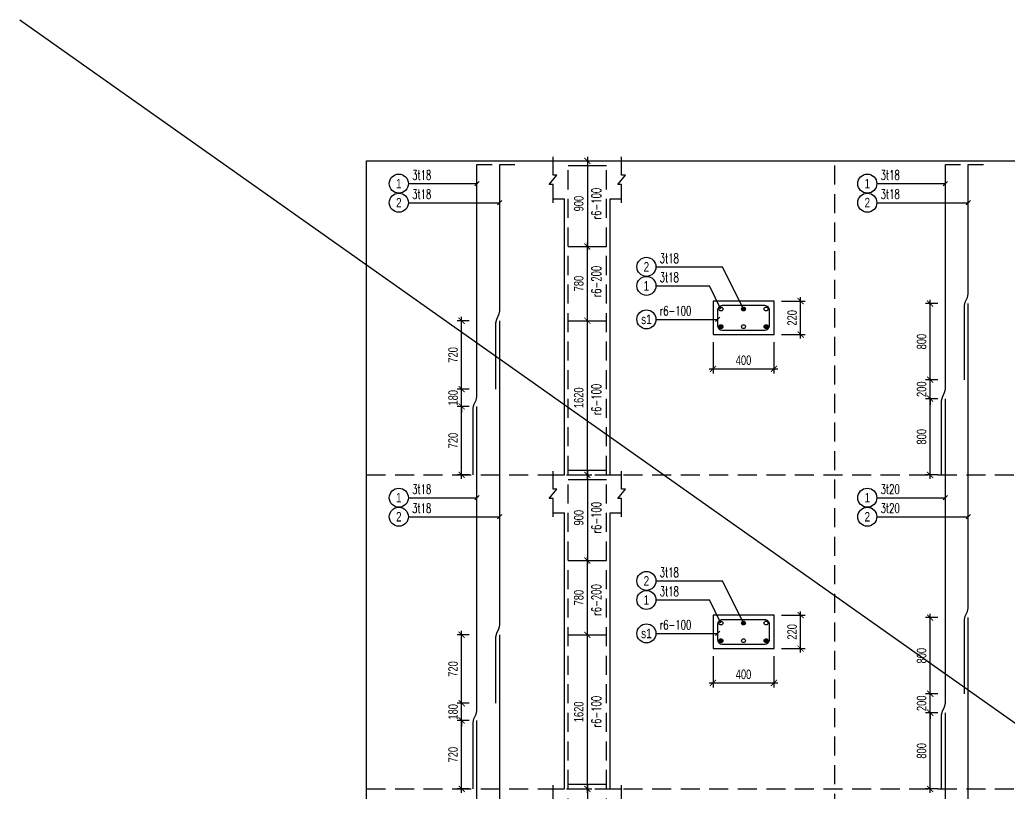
# Model space of a CAD drawing. Header units: millimetres. Extents: x -529861 to -223882, y -171969 to 61504.
# Drawn here: x -472310 to -465816, y -77210 to -72131 of the extents above; entities that cross this region are included whole.
import ezdxf
from ezdxf.enums import TextEntityAlignment as Align

# ---------------------------------------------------------------- set-up
doc = ezdxf.new("R2010")
doc.units = ezdxf.units.MM
doc.header["$LTSCALE"] = 5000
doc.linetypes.add('HIDDEN', pattern=[0.375, 0.25, -0.125])
doc.layers.get('Defpoints').update_dxf_attribs({"color": 143})
for name, color, linetype in [('KCS_BORDER', 3, 'Continuous'), ('KCS_CHI', 1, 'Continuous'), ('KCS_DIM', 1, 'Continuous'), ('KCS_HIDDEN', 8, 'HIDDEN'), ('KCS_SOTHEP_CIRCLE', 1, 'Continuous'), ('KCS_SOTHEP_TEXT', 2, 'Continuous'), ('KCS_STEEL', 4, 'Continuous'), ('KCS_STEEL_HIDDEN', 4, 'HIDDEN'), ('KCS_STEEL_SNODE', 6, 'Continuous'), ('KCS_TEXT', 2, 'Continuous')]:
    doc.layers.add(name, color=color, linetype=linetype)
doc.layers.add('KCS_Plotter', color=11, linetype='Continuous', plot=False)
doc.styles.add('KCS_SMTEXT', font='arial.ttf', dxfattribs={"width": 0.7})
doc.styles.add('vnsimpli', font='vnsimli.shx', dxfattribs={"width": 0.65})
doc.dimstyles.new('KCS_DIM25', dxfattribs={"dimscale": 25, "dimtxt": 2.5, "dimasz": 1.6, "dimexe": 1.2, "dimexo": 0, "dimgap": 1, "dimtad": 1, "dimdec": 0, "dimzin": 0, "dimdsep": 46, "dimtxsty": 'KCS_SMTEXT', "dimblk": 'ARCHTICK', "dimcen": 0, "dimdle": 1, "dimclrd": 256, "dimclre": 256, "dimclrt": 2, "dimadec": 0, "dimazin": 0, "dimtfac": 1, "dimtdec": 0, "dimtix": 1, "dimtmove": 2, "dimatfit": 3, "dimfxl": 1, "dimtolj": 1, "dimtzin": 0, "dimarcsym": 0})
doc.dimstyles.new('KCS_DIM25_40', dxfattribs={"dimtxt": 62.5, "dimasz": 40, "dimexe": 30, "dimexo": 0, "dimgap": 25, "dimtad": 1, "dimdec": 0, "dimlfac": 1.6, "dimzin": 13, "dimdsep": 46, "dimtxsty": 'KCS_SMTEXT', "dimblk": 'ARCHTICK', "dimblk1": 'ARCHTICK', "dimcen": 0, "dimdle": 25, "dimclrt": 2, "dimadec": 0, "dimazin": 0, "dimtfac": 1, "dimtdec": 0, "dimtix": 1, "dimtmove": 2, "dimatfit": 3, "dimfxl": 1, "dimtolj": 1, "dimtzin": 13, "dimarcsym": 0})

# ---------------------------------------------------------------- blocks, each defined once
blk = doc.blocks.new('_ArchTick')
at = {"color": 0, "linetype": 'ByBlock', "const_width": 0.15}
blk.add_lwpolyline([(-0.5, -0.5), (0.5, 0.5)], dxfattribs=at)
blk = doc.blocks.new('*D1076')
at = {"layer": 'Defpoints', "color": 0, "linetype": 'ByBlock', "ltscale": 1500, "transparency": 16777216}
for p in [(-468634.7, -77182.1), (-468634.7, -77775.9), (-468584.7, -77775.9)]:
    blk.add_point(p, dxfattribs=at)
at = {"layer": 'KCS_DIM', "color": 0, "linetype": 'ByBlock', "lineweight": -2, "ltscale": 1500, "transparency": 16777216}
for p, q in [((-468634.7, -77182.1), (-468554.7, -77182.1)), ((-468584.7, -77157.1), (-468584.7, -77800.9)), ((-468634.7, -77775.9), (-468554.7, -77775.9))]:
    blk.add_line(p, q, dxfattribs=at)
at = {"layer": 'KCS_DIM', "color": 0, "linetype": 'ByBlock', "lineweight": -2, "ltscale": 1500, "transparency": 16777216, "xscale": 40, "yscale": 40, "zscale": 40}
for p, rotation in [((-468584.7, -77182.1), 90), ((-468584.7, -77775.9), 270)]:
    blk.add_blockref('_ArchTick', p, dxfattribs=dict(at, rotation=rotation))
at = {"layer": 'KCS_DIM', "color": 2, "linetype": 'ByBlock', "ltscale": 1500, "transparency": 16777216, "insert": (-468640.9, -77479), "char_height": 62.5, "attachment_point": 5, "rotation": 90, "style": 'KCS_SMTEXT'}
blk.add_mtext('\\A1;950', dxfattribs=at)
blk = doc.blocks.new('*D1080')
at = {"layer": 'Defpoints', "color": 0, "linetype": 'ByBlock', "ltscale": 1500, "transparency": 16777216}
for p in [(-469409.7, -76732.1), (-469359.7, -76732.1), (-469359.7, -77182.1)]:
    blk.add_point(p, dxfattribs=at)
at = {"layer": 'KCS_DIM', "color": 0, "linetype": 'ByBlock', "lineweight": -2, "ltscale": 1500, "transparency": 16777216}
for p, q in [((-469359.7, -76732.1), (-469439.7, -76732.1)), ((-469409.7, -77207.1), (-469409.7, -76707.1)), ((-469359.7, -77182.1), (-469439.7, -77182.1))]:
    blk.add_line(p, q, dxfattribs=at)
at = {"layer": 'KCS_DIM', "color": 0, "linetype": 'ByBlock', "lineweight": -2, "ltscale": 1500, "transparency": 16777216, "xscale": 40, "yscale": 40, "zscale": 40}
for p, rotation in [((-469409.7, -76732.1), 90), ((-469409.7, -77182.1), 270)]:
    blk.add_blockref('_ArchTick', p, dxfattribs=dict(at, rotation=rotation))
at = {"layer": 'KCS_DIM', "color": 2, "linetype": 'ByBlock', "ltscale": 1500, "transparency": 16777216, "insert": (-469465.9, -76957.1), "char_height": 62.5, "attachment_point": 5, "rotation": 90, "style": 'KCS_SMTEXT'}
blk.add_mtext('\\A1;720', dxfattribs=at)
blk = doc.blocks.new('*D1081')
at = {"layer": 'Defpoints', "color": 0, "linetype": 'ByBlock', "ltscale": 1500, "transparency": 16777216}
for p in [(-469409.7, -76619.6), (-469359.7, -76619.6), (-469359.7, -76732.1)]:
    blk.add_point(p, dxfattribs=at)
at = {"layer": 'KCS_DIM', "color": 0, "linetype": 'ByBlock', "lineweight": -2, "ltscale": 1500, "transparency": 16777216}
for p, q in [((-469359.7, -76619.6), (-469439.7, -76619.6)), ((-469409.7, -76619.6), (-469409.7, -76579.6)), ((-469409.7, -76732.1), (-469409.7, -76619.6)), ((-469359.7, -76732.1), (-469439.7, -76732.1)), ((-469409.7, -76732.1), (-469409.7, -76772.1))]:
    blk.add_line(p, q, dxfattribs=at)
at = {"layer": 'KCS_DIM', "color": 0, "linetype": 'ByBlock', "lineweight": -2, "ltscale": 1500, "transparency": 16777216, "xscale": 40, "yscale": 40, "zscale": 40}
for p, rotation in [((-469409.7, -76619.6), 270), ((-469409.7, -76732.1), 90)]:
    blk.add_blockref('_ArchTick', p, dxfattribs=dict(at, rotation=rotation))
at = {"layer": 'KCS_DIM', "color": 2, "linetype": 'ByBlock', "ltscale": 1500, "transparency": 16777216, "insert": (-469465.9, -76675.9), "char_height": 62.5, "attachment_point": 5, "rotation": 90, "style": 'KCS_SMTEXT'}
blk.add_mtext('\\A1;180', dxfattribs=at)
blk = doc.blocks.new('*D1082')
at = {"layer": 'Defpoints', "color": 0, "linetype": 'ByBlock', "ltscale": 1500, "transparency": 16777216}
for p in [(-469409.7, -76169.6), (-469359.7, -76169.6), (-469359.7, -76619.6)]:
    blk.add_point(p, dxfattribs=at)
at = {"layer": 'KCS_DIM', "color": 0, "linetype": 'ByBlock', "lineweight": -2, "ltscale": 1500, "transparency": 16777216}
for p, q in [((-469359.7, -76169.6), (-469439.7, -76169.6)), ((-469409.7, -76644.6), (-469409.7, -76144.6)), ((-469359.7, -76619.6), (-469439.7, -76619.6))]:
    blk.add_line(p, q, dxfattribs=at)
at = {"layer": 'KCS_DIM', "color": 0, "linetype": 'ByBlock', "lineweight": -2, "ltscale": 1500, "transparency": 16777216, "xscale": 40, "yscale": 40, "zscale": 40}
for p, rotation in [((-469409.7, -76169.6), 90), ((-469409.7, -76619.6), 270)]:
    blk.add_blockref('_ArchTick', p, dxfattribs=dict(at, rotation=rotation))
at = {"layer": 'KCS_DIM', "color": 2, "linetype": 'ByBlock', "ltscale": 1500, "transparency": 16777216, "insert": (-469465.9, -76394.6), "char_height": 62.5, "attachment_point": 5, "rotation": 90, "style": 'KCS_SMTEXT'}
blk.add_mtext('\\A1;720', dxfattribs=at)
blk = doc.blocks.new('*D1083')
at = {"layer": 'Defpoints', "color": 0, "linetype": 'ByBlock', "ltscale": 1500, "transparency": 16777216}
for p in [(-468634.7, -76169.6), (-468584.7, -76169.6), (-468634.7, -77182.1)]:
    blk.add_point(p, dxfattribs=at)
at = {"layer": 'KCS_DIM', "color": 0, "linetype": 'ByBlock', "lineweight": -2, "ltscale": 1500, "transparency": 16777216}
for p, q in [((-468634.7, -76169.6), (-468554.7, -76169.6)), ((-468584.7, -77207.1), (-468584.7, -76144.6)), ((-468634.7, -77182.1), (-468554.7, -77182.1))]:
    blk.add_line(p, q, dxfattribs=at)
at = {"layer": 'KCS_DIM', "color": 0, "linetype": 'ByBlock', "lineweight": -2, "ltscale": 1500, "transparency": 16777216, "xscale": 40, "yscale": 40, "zscale": 40}
for p, rotation in [((-468584.7, -76169.6), 90), ((-468584.7, -77182.1), 270)]:
    blk.add_blockref('_ArchTick', p, dxfattribs=dict(at, rotation=rotation))
at = {"layer": 'KCS_DIM', "color": 2, "linetype": 'ByBlock', "ltscale": 1500, "transparency": 16777216, "insert": (-468640.9, -76675.9), "char_height": 62.5, "attachment_point": 5, "rotation": 90, "style": 'KCS_SMTEXT'}
blk.add_mtext('\\A1;1620', dxfattribs=at)
blk = doc.blocks.new('*D1084')
at = {"layer": 'Defpoints', "color": 0, "linetype": 'ByBlock', "ltscale": 1500, "transparency": 16777216}
for p in [(-468634.7, -75119.6), (-468634.7, -75682.1), (-468584.7, -75682.1)]:
    blk.add_point(p, dxfattribs=at)
at = {"layer": 'KCS_DIM', "color": 0, "linetype": 'ByBlock', "lineweight": -2, "ltscale": 1500, "transparency": 16777216}
for p, q in [((-468634.7, -75119.6), (-468554.7, -75119.6)), ((-468584.7, -75094.6), (-468584.7, -75707.1)), ((-468634.7, -75682.1), (-468554.7, -75682.1))]:
    blk.add_line(p, q, dxfattribs=at)
at = {"layer": 'KCS_DIM', "color": 0, "linetype": 'ByBlock', "lineweight": -2, "ltscale": 1500, "transparency": 16777216, "xscale": 40, "yscale": 40, "zscale": 40}
for p, rotation in [((-468584.7, -75119.6), 90), ((-468584.7, -75682.1), 270)]:
    blk.add_blockref('_ArchTick', p, dxfattribs=dict(at, rotation=rotation))
at = {"layer": 'KCS_DIM', "color": 2, "linetype": 'ByBlock', "ltscale": 1500, "transparency": 16777216, "insert": (-468640.9, -75400.9), "char_height": 62.5, "attachment_point": 5, "rotation": 90, "style": 'KCS_SMTEXT'}
blk.add_mtext('\\A1;900', dxfattribs=at)
blk = doc.blocks.new('*D1085')
at = {"layer": 'Defpoints', "color": 0, "linetype": 'ByBlock', "ltscale": 1500, "transparency": 16777216}
for p in [(-468634.7, -75682.1), (-468584.7, -75682.1), (-468634.7, -76169.6)]:
    blk.add_point(p, dxfattribs=at)
at = {"layer": 'KCS_DIM', "color": 0, "linetype": 'ByBlock', "lineweight": -2, "ltscale": 1500, "transparency": 16777216}
for p, q in [((-468634.7, -75682.1), (-468554.7, -75682.1)), ((-468584.7, -76194.6), (-468584.7, -75657.1)), ((-468634.7, -76169.6), (-468554.7, -76169.6))]:
    blk.add_line(p, q, dxfattribs=at)
at = {"layer": 'KCS_DIM', "color": 0, "linetype": 'ByBlock', "lineweight": -2, "ltscale": 1500, "transparency": 16777216, "xscale": 40, "yscale": 40, "zscale": 40}
for p, rotation in [((-468584.7, -75682.1), 90), ((-468584.7, -76169.6), 270)]:
    blk.add_blockref('_ArchTick', p, dxfattribs=dict(at, rotation=rotation))
at = {"layer": 'KCS_DIM', "color": 2, "linetype": 'ByBlock', "ltscale": 1500, "transparency": 16777216, "insert": (-468640.9, -75925.9), "char_height": 62.5, "attachment_point": 5, "rotation": 90, "style": 'KCS_SMTEXT'}
blk.add_mtext('\\A1;780', dxfattribs=at)
blk = doc.blocks.new('*D1086')
at = {"layer": 'Defpoints', "color": 0, "linetype": 'ByBlock', "ltscale": 1500, "transparency": 16777216}
for p in [(-467759.7, -76310.9), (-467359.7, -76310.9), (-467359.7, -76485.9)]:
    blk.add_point(p, dxfattribs=at)
at = {"layer": 'KCS_DIM', "linetype": 'ByBlock', "lineweight": -2, "ltscale": 1500, "transparency": 16777216}
for p, q in [((-467759.7, -76310.9), (-467759.7, -76515.9)), ((-467359.7, -76310.9), (-467359.7, -76515.9)), ((-467784.7, -76485.9), (-467334.7, -76485.9))]:
    blk.add_line(p, q, dxfattribs=at)
at = {"layer": 'KCS_DIM', "linetype": 'ByBlock', "lineweight": -2, "ltscale": 1500, "transparency": 16777216, "xscale": 40, "yscale": 40, "zscale": 40, "rotation": 180}
blk.add_blockref('_ArchTick', (-467759.7, -76485.9), dxfattribs=at)
at = {"layer": 'KCS_DIM', "linetype": 'ByBlock', "lineweight": -2, "ltscale": 1500, "transparency": 16777216, "xscale": 40, "yscale": 40, "zscale": 40}
blk.add_blockref('_ArchTick', (-467359.7, -76485.9), dxfattribs=at)
at = {"layer": 'KCS_DIM', "color": 2, "linetype": 'ByBlock', "ltscale": 1500, "transparency": 16777216, "insert": (-467559.7, -76429.6), "char_height": 62.5, "attachment_point": 5, "style": 'KCS_SMTEXT'}
blk.add_mtext('\\A1;400', dxfattribs=at)
blk = doc.blocks.new('*D1087')
at = {"layer": 'Defpoints', "color": 0, "linetype": 'ByBlock', "ltscale": 1500, "transparency": 16777216}
for p in [(-467309.7, -76040.9), (-467184.7, -76040.9), (-467309.7, -76260.9)]:
    blk.add_point(p, dxfattribs=at)
at = {"layer": 'KCS_DIM', "linetype": 'ByBlock', "lineweight": -2, "ltscale": 1500, "transparency": 16777216}
for p, q in [((-467309.7, -76040.9), (-467154.7, -76040.9)), ((-467184.7, -76285.9), (-467184.7, -76015.9)), ((-467309.7, -76260.9), (-467154.7, -76260.9))]:
    blk.add_line(p, q, dxfattribs=at)
at = {"layer": 'KCS_DIM', "linetype": 'ByBlock', "lineweight": -2, "ltscale": 1500, "transparency": 16777216, "xscale": 40, "yscale": 40, "zscale": 40}
for p, rotation in [((-467184.7, -76040.9), 90), ((-467184.7, -76260.9), 270)]:
    blk.add_blockref('_ArchTick', p, dxfattribs=dict(at, rotation=rotation))
at = {"layer": 'KCS_DIM', "color": 2, "linetype": 'ByBlock', "ltscale": 1500, "transparency": 16777216, "insert": (-467240.9, -76150.9), "char_height": 62.5, "attachment_point": 5, "rotation": 90, "style": 'KCS_SMTEXT'}
blk.add_mtext('\\A1;220', dxfattribs=at)
blk = doc.blocks.new('KC_SNODE')
at = {"layer": 'KCS_STEEL_SNODE'}
blk.add_hatch(color=256, dxfattribs=at).paths.add_polyline_path([(12.5, 0, 1), (-12.5, 0, 1)])
blk.add_circle((0, 0), 12.5, dxfattribs=at)
blk = doc.blocks.new('KC_SNODE_2')
at = {"layer": 'KCS_STEEL_SNODE', "color": 3}
blk.add_circle((0, 0), 12.5, dxfattribs=at)
blk = doc.blocks.new('*D1088')
at = {"layer": 'Defpoints', "color": 0, "linetype": 'ByBlock', "ltscale": 1500, "transparency": 16777216}
for p in [(-469409.7, -74669.6), (-469359.7, -74669.6), (-469359.7, -75119.6)]:
    blk.add_point(p, dxfattribs=at)
at = {"layer": 'KCS_DIM', "color": 0, "linetype": 'ByBlock', "lineweight": -2, "ltscale": 1500, "transparency": 16777216}
for p, q in [((-469359.7, -74669.6), (-469439.7, -74669.6)), ((-469409.7, -75144.6), (-469409.7, -74644.6)), ((-469359.7, -75119.6), (-469439.7, -75119.6))]:
    blk.add_line(p, q, dxfattribs=at)
at = {"layer": 'KCS_DIM', "color": 0, "linetype": 'ByBlock', "lineweight": -2, "ltscale": 1500, "transparency": 16777216, "xscale": 40, "yscale": 40, "zscale": 40}
for p, rotation in [((-469409.7, -74669.6), 90), ((-469409.7, -75119.6), 270)]:
    blk.add_blockref('_ArchTick', p, dxfattribs=dict(at, rotation=rotation))
at = {"layer": 'KCS_DIM', "color": 2, "linetype": 'ByBlock', "ltscale": 1500, "transparency": 16777216, "insert": (-469465.9, -74894.6), "char_height": 62.5, "attachment_point": 5, "rotation": 90, "style": 'KCS_SMTEXT'}
blk.add_mtext('\\A1;720', dxfattribs=at)
blk = doc.blocks.new('*D1089')
at = {"layer": 'Defpoints', "color": 0, "linetype": 'ByBlock', "ltscale": 1500, "transparency": 16777216}
for p in [(-469409.7, -74557.1), (-469359.7, -74557.1), (-469359.7, -74669.6)]:
    blk.add_point(p, dxfattribs=at)
at = {"layer": 'KCS_DIM', "color": 0, "linetype": 'ByBlock', "lineweight": -2, "ltscale": 1500, "transparency": 16777216}
for p, q in [((-469409.7, -74557.1), (-469409.7, -74517.1)), ((-469359.7, -74557.1), (-469439.7, -74557.1)), ((-469409.7, -74669.6), (-469409.7, -74557.1)), ((-469359.7, -74669.6), (-469439.7, -74669.6)), ((-469409.7, -74669.6), (-469409.7, -74709.6))]:
    blk.add_line(p, q, dxfattribs=at)
at = {"layer": 'KCS_DIM', "color": 0, "linetype": 'ByBlock', "lineweight": -2, "ltscale": 1500, "transparency": 16777216, "xscale": 40, "yscale": 40, "zscale": 40}
for p, rotation in [((-469409.7, -74557.1), 270), ((-469409.7, -74669.6), 90)]:
    blk.add_blockref('_ArchTick', p, dxfattribs=dict(at, rotation=rotation))
at = {"layer": 'KCS_DIM', "color": 2, "linetype": 'ByBlock', "ltscale": 1500, "transparency": 16777216, "insert": (-469465.9, -74613.4), "char_height": 62.5, "attachment_point": 5, "rotation": 90, "style": 'KCS_SMTEXT'}
blk.add_mtext('\\A1;180', dxfattribs=at)
blk = doc.blocks.new('*D1090')
at = {"layer": 'Defpoints', "color": 0, "linetype": 'ByBlock', "ltscale": 1500, "transparency": 16777216}
for p in [(-469409.7, -74107.1), (-469359.7, -74107.1), (-469359.7, -74557.1)]:
    blk.add_point(p, dxfattribs=at)
at = {"layer": 'KCS_DIM', "color": 0, "linetype": 'ByBlock', "lineweight": -2, "ltscale": 1500, "transparency": 16777216}
for p, q in [((-469409.7, -74582.1), (-469409.7, -74082.1)), ((-469359.7, -74107.1), (-469439.7, -74107.1)), ((-469359.7, -74557.1), (-469439.7, -74557.1))]:
    blk.add_line(p, q, dxfattribs=at)
at = {"layer": 'KCS_DIM', "color": 0, "linetype": 'ByBlock', "lineweight": -2, "ltscale": 1500, "transparency": 16777216, "xscale": 40, "yscale": 40, "zscale": 40}
for p, rotation in [((-469409.7, -74107.1), 90), ((-469409.7, -74557.1), 270)]:
    blk.add_blockref('_ArchTick', p, dxfattribs=dict(at, rotation=rotation))
at = {"layer": 'KCS_DIM', "color": 2, "linetype": 'ByBlock', "ltscale": 1500, "transparency": 16777216, "insert": (-469465.9, -74332.1), "char_height": 62.5, "attachment_point": 5, "rotation": 90, "style": 'KCS_SMTEXT'}
blk.add_mtext('\\A1;720', dxfattribs=at)
blk = doc.blocks.new('*D1091')
at = {"layer": 'Defpoints', "color": 0, "linetype": 'ByBlock', "ltscale": 1500, "transparency": 16777216}
for p in [(-468634.7, -74107.1), (-468584.7, -74107.1), (-468634.7, -75119.6)]:
    blk.add_point(p, dxfattribs=at)
at = {"layer": 'KCS_DIM', "color": 0, "linetype": 'ByBlock', "lineweight": -2, "ltscale": 1500, "transparency": 16777216}
for p, q in [((-468584.7, -75144.6), (-468584.7, -74082.1)), ((-468634.7, -74107.1), (-468554.7, -74107.1)), ((-468634.7, -75119.6), (-468554.7, -75119.6))]:
    blk.add_line(p, q, dxfattribs=at)
at = {"layer": 'KCS_DIM', "color": 0, "linetype": 'ByBlock', "lineweight": -2, "ltscale": 1500, "transparency": 16777216, "xscale": 40, "yscale": 40, "zscale": 40}
for p, rotation in [((-468584.7, -74107.1), 90), ((-468584.7, -75119.6), 270)]:
    blk.add_blockref('_ArchTick', p, dxfattribs=dict(at, rotation=rotation))
at = {"layer": 'KCS_DIM', "color": 2, "linetype": 'ByBlock', "ltscale": 1500, "transparency": 16777216, "insert": (-468640.9, -74613.4), "char_height": 62.5, "attachment_point": 5, "rotation": 90, "style": 'KCS_SMTEXT'}
blk.add_mtext('\\A1;1620', dxfattribs=at)
blk = doc.blocks.new('*D1092')
at = {"layer": 'Defpoints', "color": 0, "linetype": 'ByBlock', "ltscale": 1500, "transparency": 16777216}
for p in [(-468634.7, -73057.1), (-468634.7, -73619.6), (-468584.7, -73619.6)]:
    blk.add_point(p, dxfattribs=at)
at = {"layer": 'KCS_DIM', "color": 0, "linetype": 'ByBlock', "lineweight": -2, "ltscale": 1500, "transparency": 16777216}
for p, q in [((-468584.7, -73032.1), (-468584.7, -73644.6)), ((-468634.7, -73057.1), (-468554.7, -73057.1)), ((-468634.7, -73619.6), (-468554.7, -73619.6))]:
    blk.add_line(p, q, dxfattribs=at)
at = {"layer": 'KCS_DIM', "color": 0, "linetype": 'ByBlock', "lineweight": -2, "ltscale": 1500, "transparency": 16777216, "xscale": 40, "yscale": 40, "zscale": 40}
for p, rotation in [((-468584.7, -73057.1), 90), ((-468584.7, -73619.6), 270)]:
    blk.add_blockref('_ArchTick', p, dxfattribs=dict(at, rotation=rotation))
at = {"layer": 'KCS_DIM', "color": 2, "linetype": 'ByBlock', "ltscale": 1500, "transparency": 16777216, "insert": (-468640.9, -73338.4), "char_height": 62.5, "attachment_point": 5, "rotation": 90, "style": 'KCS_SMTEXT'}
blk.add_mtext('\\A1;900', dxfattribs=at)
blk = doc.blocks.new('*D1093')
at = {"layer": 'Defpoints', "color": 0, "linetype": 'ByBlock', "ltscale": 1500, "transparency": 16777216}
for p in [(-468634.7, -73619.6), (-468584.7, -73619.6), (-468634.7, -74107.1)]:
    blk.add_point(p, dxfattribs=at)
at = {"layer": 'KCS_DIM', "color": 0, "linetype": 'ByBlock', "lineweight": -2, "ltscale": 1500, "transparency": 16777216}
for p, q in [((-468634.7, -73619.6), (-468554.7, -73619.6)), ((-468584.7, -74132.1), (-468584.7, -73594.6)), ((-468634.7, -74107.1), (-468554.7, -74107.1))]:
    blk.add_line(p, q, dxfattribs=at)
at = {"layer": 'KCS_DIM', "color": 0, "linetype": 'ByBlock', "lineweight": -2, "ltscale": 1500, "transparency": 16777216, "xscale": 40, "yscale": 40, "zscale": 40}
for p, rotation in [((-468584.7, -73619.6), 90), ((-468584.7, -74107.1), 270)]:
    blk.add_blockref('_ArchTick', p, dxfattribs=dict(at, rotation=rotation))
at = {"layer": 'KCS_DIM', "color": 2, "linetype": 'ByBlock', "ltscale": 1500, "transparency": 16777216, "insert": (-468640.9, -73863.4), "char_height": 62.5, "attachment_point": 5, "rotation": 90, "style": 'KCS_SMTEXT'}
blk.add_mtext('\\A1;780', dxfattribs=at)
blk = doc.blocks.new('*D1094')
at = {"layer": 'Defpoints', "color": 0, "linetype": 'ByBlock', "ltscale": 1500, "transparency": 16777216}
for p in [(-467759.7, -74248.4), (-467359.7, -74248.4), (-467359.7, -74423.4)]:
    blk.add_point(p, dxfattribs=at)
at = {"layer": 'KCS_DIM', "linetype": 'ByBlock', "lineweight": -2, "ltscale": 1500, "transparency": 16777216}
for p, q in [((-467759.7, -74248.4), (-467759.7, -74453.4)), ((-467359.7, -74248.4), (-467359.7, -74453.4)), ((-467784.7, -74423.4), (-467334.7, -74423.4))]:
    blk.add_line(p, q, dxfattribs=at)
at = {"layer": 'KCS_DIM', "linetype": 'ByBlock', "lineweight": -2, "ltscale": 1500, "transparency": 16777216, "xscale": 40, "yscale": 40, "zscale": 40, "rotation": 180}
blk.add_blockref('_ArchTick', (-467759.7, -74423.4), dxfattribs=at)
at = {"layer": 'KCS_DIM', "linetype": 'ByBlock', "lineweight": -2, "ltscale": 1500, "transparency": 16777216, "xscale": 40, "yscale": 40, "zscale": 40}
blk.add_blockref('_ArchTick', (-467359.7, -74423.4), dxfattribs=at)
at = {"layer": 'KCS_DIM', "color": 2, "linetype": 'ByBlock', "ltscale": 1500, "transparency": 16777216, "insert": (-467559.7, -74367.1), "char_height": 62.5, "attachment_point": 5, "style": 'KCS_SMTEXT'}
blk.add_mtext('\\A1;400', dxfattribs=at)
blk = doc.blocks.new('*D1095')
at = {"layer": 'Defpoints', "color": 0, "linetype": 'ByBlock', "ltscale": 1500, "transparency": 16777216}
for p in [(-467309.7, -73978.4), (-467184.7, -73978.4), (-467309.7, -74198.4)]:
    blk.add_point(p, dxfattribs=at)
at = {"layer": 'KCS_DIM', "linetype": 'ByBlock', "lineweight": -2, "ltscale": 1500, "transparency": 16777216}
for p, q in [((-467184.7, -74223.4), (-467184.7, -73953.4)), ((-467309.7, -73978.4), (-467154.7, -73978.4)), ((-467309.7, -74198.4), (-467154.7, -74198.4))]:
    blk.add_line(p, q, dxfattribs=at)
at = {"layer": 'KCS_DIM', "linetype": 'ByBlock', "lineweight": -2, "ltscale": 1500, "transparency": 16777216, "xscale": 40, "yscale": 40, "zscale": 40}
for p, rotation in [((-467184.7, -73978.4), 90), ((-467184.7, -74198.4), 270)]:
    blk.add_blockref('_ArchTick', p, dxfattribs=dict(at, rotation=rotation))
at = {"layer": 'KCS_DIM', "color": 2, "linetype": 'ByBlock', "ltscale": 1500, "transparency": 16777216, "insert": (-467240.9, -74088.4), "char_height": 62.5, "attachment_point": 5, "rotation": 90, "style": 'KCS_SMTEXT'}
blk.add_mtext('\\A1;220', dxfattribs=at)
blk = doc.blocks.new('*D1104')
at = {"layer": 'Defpoints', "color": 0, "linetype": 'ByBlock', "ltscale": 1500, "transparency": 16777216}
for p in [(-466334.7, -76682.1), (-466284.7, -76682.1), (-466284.7, -77182.1)]:
    blk.add_point(p, dxfattribs=at)
at = {"layer": 'KCS_DIM', "color": 0, "linetype": 'ByBlock', "lineweight": -2, "ltscale": 1500, "transparency": 16777216}
for p, q in [((-466284.7, -76682.1), (-466364.7, -76682.1)), ((-466334.7, -77207.1), (-466334.7, -76657.1)), ((-466284.7, -77182.1), (-466364.7, -77182.1))]:
    blk.add_line(p, q, dxfattribs=at)
at = {"layer": 'KCS_DIM', "color": 0, "linetype": 'ByBlock', "lineweight": -2, "ltscale": 1500, "transparency": 16777216, "xscale": 40, "yscale": 40, "zscale": 40}
for p, rotation in [((-466334.7, -76682.1), 90), ((-466334.7, -77182.1), 270)]:
    blk.add_blockref('_ArchTick', p, dxfattribs=dict(at, rotation=rotation))
at = {"layer": 'KCS_DIM', "color": 2, "linetype": 'ByBlock', "ltscale": 1500, "transparency": 16777216, "insert": (-466390.9, -76932.1), "char_height": 62.5, "attachment_point": 5, "rotation": 90, "style": 'KCS_SMTEXT'}
blk.add_mtext('\\A1;800', dxfattribs=at)
blk = doc.blocks.new('*D1105')
at = {"layer": 'Defpoints', "color": 0, "linetype": 'ByBlock', "ltscale": 1500, "transparency": 16777216}
for p in [(-466334.7, -76557.1), (-466284.7, -76557.1), (-466284.7, -76682.1)]:
    blk.add_point(p, dxfattribs=at)
at = {"layer": 'KCS_DIM', "color": 0, "linetype": 'ByBlock', "lineweight": -2, "ltscale": 1500, "transparency": 16777216}
for p, q in [((-466284.7, -76557.1), (-466364.7, -76557.1)), ((-466334.7, -76557.1), (-466334.7, -76517.1)), ((-466334.7, -76682.1), (-466334.7, -76557.1)), ((-466284.7, -76682.1), (-466364.7, -76682.1)), ((-466334.7, -76682.1), (-466334.7, -76722.1))]:
    blk.add_line(p, q, dxfattribs=at)
at = {"layer": 'KCS_DIM', "color": 0, "linetype": 'ByBlock', "lineweight": -2, "ltscale": 1500, "transparency": 16777216, "xscale": 40, "yscale": 40, "zscale": 40}
for p, rotation in [((-466334.7, -76557.1), 270), ((-466334.7, -76682.1), 90)]:
    blk.add_blockref('_ArchTick', p, dxfattribs=dict(at, rotation=rotation))
at = {"layer": 'KCS_DIM', "color": 2, "linetype": 'ByBlock', "ltscale": 1500, "transparency": 16777216, "insert": (-466390.9, -76619.6), "char_height": 62.5, "attachment_point": 5, "rotation": 90, "style": 'KCS_SMTEXT'}
blk.add_mtext('\\A1;200', dxfattribs=at)
blk = doc.blocks.new('*D1106')
at = {"layer": 'Defpoints', "color": 0, "linetype": 'ByBlock', "ltscale": 1500, "transparency": 16777216}
for p in [(-466334.7, -76057.1), (-466284.7, -76057.1), (-466284.7, -76557.1)]:
    blk.add_point(p, dxfattribs=at)
at = {"layer": 'KCS_DIM', "color": 0, "linetype": 'ByBlock', "lineweight": -2, "ltscale": 1500, "transparency": 16777216}
for p, q in [((-466334.7, -76582.1), (-466334.7, -76032.1)), ((-466284.7, -76057.1), (-466364.7, -76057.1)), ((-466284.7, -76557.1), (-466364.7, -76557.1))]:
    blk.add_line(p, q, dxfattribs=at)
at = {"layer": 'KCS_DIM', "color": 0, "linetype": 'ByBlock', "lineweight": -2, "ltscale": 1500, "transparency": 16777216, "xscale": 40, "yscale": 40, "zscale": 40}
for p, rotation in [((-466334.7, -76057.1), 90), ((-466334.7, -76557.1), 270)]:
    blk.add_blockref('_ArchTick', p, dxfattribs=dict(at, rotation=rotation))
at = {"layer": 'KCS_DIM', "color": 2, "linetype": 'ByBlock', "ltscale": 1500, "transparency": 16777216, "insert": (-466390.9, -76307.1), "char_height": 62.5, "attachment_point": 5, "rotation": 90, "style": 'KCS_SMTEXT'}
blk.add_mtext('\\A1;800', dxfattribs=at)
blk = doc.blocks.new('*D1112')
at = {"layer": 'Defpoints', "color": 0, "linetype": 'ByBlock', "ltscale": 1500, "transparency": 16777216}
for p in [(-466334.7, -74619.6), (-466284.7, -74619.6), (-466284.7, -75119.6)]:
    blk.add_point(p, dxfattribs=at)
at = {"layer": 'KCS_DIM', "color": 0, "linetype": 'ByBlock', "lineweight": -2, "ltscale": 1500, "transparency": 16777216}
for p, q in [((-466334.7, -75144.6), (-466334.7, -74594.6)), ((-466284.7, -74619.6), (-466364.7, -74619.6)), ((-466284.7, -75119.6), (-466364.7, -75119.6))]:
    blk.add_line(p, q, dxfattribs=at)
at = {"layer": 'KCS_DIM', "color": 0, "linetype": 'ByBlock', "lineweight": -2, "ltscale": 1500, "transparency": 16777216, "xscale": 40, "yscale": 40, "zscale": 40}
for p, rotation in [((-466334.7, -74619.6), 90), ((-466334.7, -75119.6), 270)]:
    blk.add_blockref('_ArchTick', p, dxfattribs=dict(at, rotation=rotation))
at = {"layer": 'KCS_DIM', "color": 2, "linetype": 'ByBlock', "ltscale": 1500, "transparency": 16777216, "insert": (-466390.9, -74869.6), "char_height": 62.5, "attachment_point": 5, "rotation": 90, "style": 'KCS_SMTEXT'}
blk.add_mtext('\\A1;800', dxfattribs=at)
blk = doc.blocks.new('*D1113')
at = {"layer": 'Defpoints', "color": 0, "linetype": 'ByBlock', "ltscale": 1500, "transparency": 16777216}
for p in [(-466334.7, -74494.6), (-466284.7, -74494.6), (-466284.7, -74619.6)]:
    blk.add_point(p, dxfattribs=at)
at = {"layer": 'KCS_DIM', "color": 0, "linetype": 'ByBlock', "lineweight": -2, "ltscale": 1500, "transparency": 16777216}
for p, q in [((-466334.7, -74494.6), (-466334.7, -74454.6)), ((-466284.7, -74494.6), (-466364.7, -74494.6)), ((-466334.7, -74619.6), (-466334.7, -74494.6)), ((-466284.7, -74619.6), (-466364.7, -74619.6)), ((-466334.7, -74619.6), (-466334.7, -74659.6))]:
    blk.add_line(p, q, dxfattribs=at)
at = {"layer": 'KCS_DIM', "color": 0, "linetype": 'ByBlock', "lineweight": -2, "ltscale": 1500, "transparency": 16777216, "xscale": 40, "yscale": 40, "zscale": 40}
for p, rotation in [((-466334.7, -74494.6), 270), ((-466334.7, -74619.6), 90)]:
    blk.add_blockref('_ArchTick', p, dxfattribs=dict(at, rotation=rotation))
at = {"layer": 'KCS_DIM', "color": 2, "linetype": 'ByBlock', "ltscale": 1500, "transparency": 16777216, "insert": (-466390.9, -74557.1), "char_height": 62.5, "attachment_point": 5, "rotation": 90, "style": 'KCS_SMTEXT'}
blk.add_mtext('\\A1;200', dxfattribs=at)
blk = doc.blocks.new('*D1114')
at = {"layer": 'Defpoints', "color": 0, "linetype": 'ByBlock', "ltscale": 1500, "transparency": 16777216}
for p in [(-466334.7, -73994.6), (-466284.7, -73994.6), (-466284.7, -74494.6)]:
    blk.add_point(p, dxfattribs=at)
at = {"layer": 'KCS_DIM', "color": 0, "linetype": 'ByBlock', "lineweight": -2, "ltscale": 1500, "transparency": 16777216}
for p, q in [((-466284.7, -73994.6), (-466364.7, -73994.6)), ((-466334.7, -74519.6), (-466334.7, -73969.6)), ((-466284.7, -74494.6), (-466364.7, -74494.6))]:
    blk.add_line(p, q, dxfattribs=at)
at = {"layer": 'KCS_DIM', "color": 0, "linetype": 'ByBlock', "lineweight": -2, "ltscale": 1500, "transparency": 16777216, "xscale": 40, "yscale": 40, "zscale": 40}
for p, rotation in [((-466334.7, -73994.6), 90), ((-466334.7, -74494.6), 270)]:
    blk.add_blockref('_ArchTick', p, dxfattribs=dict(at, rotation=rotation))
at = {"layer": 'KCS_DIM', "color": 2, "linetype": 'ByBlock', "ltscale": 1500, "transparency": 16777216, "insert": (-466390.9, -74244.6), "char_height": 62.5, "attachment_point": 5, "rotation": 90, "style": 'KCS_SMTEXT'}
blk.add_mtext('\\A1;800', dxfattribs=at)

msp = doc.modelspace()

# ---------------------------------------------------------------- linework, layer by layer
at = {"layer": 'KCS_BORDER', "linetype": 'ByBlock', "ltscale": 1500}
for p, q in [((-470034.65, -73057.14), (-463184.65, -73057.14)), ((-470034.65, -80713.39), (-470034.65, -73057.14)), ((-468809.65, -73057.14), (-468359.65, -73057.14)), ((-468809.65, -73307.14), (-468734.65, -73307.14)), ((-468734.65, -75119.64), (-468734.65, -73307.14)), ((-468434.65, -73307.14), (-468359.65, -73307.14)), ((-468434.65, -75119.64), (-468434.65, -73307.14)), ((-468809.65, -75119.64), (-468734.65, -75119.64)), ((-468434.65, -75119.64), (-468359.65, -75119.64)), ((-468809.65, -75369.64), (-468734.65, -75369.64)), ((-468734.65, -77182.14), (-468734.65, -75369.64)), ((-468434.65, -75369.64), (-468359.65, -75369.64)), ((-468434.65, -77182.14), (-468434.65, -75369.64)), ((-468809.65, -77182.14), (-468734.65, -77182.14)), ((-468434.65, -77182.14), (-468359.65, -77182.14))]:
    msp.add_line(p, q, dxfattribs=at)
at = {"layer": 'KCS_BORDER', "color": 1, "linetype": 'ByBlock', "ltscale": 1500}
for points in [[(-468809.65, -73332.14), (-468809.65, -73213.39), (-468834.65, -73213.39), (-468784.65, -73150.89), (-468809.65, -73150.89), (-468809.65, -73032.14)], [(-468359.65, -73332.14), (-468359.65, -73213.39), (-468384.65, -73213.39), (-468334.65, -73150.89), (-468359.65, -73150.89), (-468359.65, -73032.14)], [(-468809.65, -75394.64), (-468809.65, -75275.89), (-468834.65, -75275.89), (-468784.65, -75213.39), (-468809.65, -75213.39), (-468809.65, -75094.64)], [(-468359.65, -75394.64), (-468359.65, -75275.89), (-468384.65, -75275.89), (-468334.65, -75213.39), (-468359.65, -75213.39), (-468359.65, -75094.64)], [(-468809.65, -77457.14), (-468809.65, -77338.39), (-468834.65, -77338.39), (-468784.65, -77275.89), (-468809.65, -77275.89), (-468809.65, -77157.14)], [(-468359.65, -77457.14), (-468359.65, -77338.39), (-468384.65, -77338.39), (-468334.65, -77275.89), (-468359.65, -77275.89), (-468359.65, -77157.14)]]:
    msp.add_lwpolyline(points, dxfattribs=at)
at = {"layer": 'KCS_BORDER', "linetype": 'ByBlock', "ltscale": 1500}
for points in [[(-467759.65, -74198.39), (-467359.65, -74198.39), (-467359.65, -73978.39), (-467759.65, -73978.39), (-467759.65, -74198.39)], [(-467759.65, -76260.89), (-467359.65, -76260.89), (-467359.65, -76040.89), (-467759.65, -76040.89), (-467759.65, -76260.89)]]:
    msp.add_lwpolyline(points, dxfattribs=at)
at = {"layer": 'KCS_CHI', "linetype": 'ByBlock', "ltscale": 1500}
for p, q in [((-469759.65, -73207.14), (-469309.65, -73207.14)), ((-466684.65, -73207.14), (-466234.65, -73207.14)), ((-469759.65, -73332.14), (-469159.65, -73332.14)), ((-466684.65, -73332.14), (-466084.65, -73332.14)), ((-468134.65, -73753.39), (-467698.15, -73753.39)), ((-467559.65, -74030.39), (-467698.15, -73753.39)), ((-468134.65, -73878.39), (-467783.65, -73878.39)), ((-467707.65, -74030.39), (-467783.65, -73878.39)), ((-468134.65, -74098.39), (-467729.65, -74098.39)), ((-469759.65, -75269.64), (-469309.65, -75269.64)), ((-466684.65, -75269.64), (-466234.65, -75269.64)), ((-469759.65, -75394.64), (-469159.65, -75394.64)), ((-466684.65, -75394.64), (-466084.65, -75394.64)), ((-468134.65, -75815.89), (-467698.15, -75815.89)), ((-467559.65, -76092.89), (-467698.15, -75815.89)), ((-468134.65, -75940.89), (-467783.65, -75940.89)), ((-467707.65, -76092.89), (-467783.65, -75940.89)), ((-468134.65, -76160.89), (-467729.65, -76160.89))]:
    msp.add_line(p, q, dxfattribs=at)
at = {"layer": 'KCS_CHI', "color": 3, "linetype": 'ByBlock', "ltscale": 1500}
for p, q in [((-469323.72, -73221.2), (-469295.59, -73193.08)), ((-466248.72, -73221.2), (-466220.59, -73193.08)), ((-469173.72, -73346.2), (-469145.59, -73318.08)), ((-466098.72, -73346.2), (-466070.59, -73318.08)), ((-467743.72, -74112.45), (-467715.59, -74084.33)), ((-469323.72, -75283.7), (-469295.59, -75255.58)), ((-466248.72, -75283.7), (-466220.59, -75255.58)), ((-469173.72, -75408.7), (-469145.59, -75380.58)), ((-466098.72, -75408.7), (-466070.59, -75380.58)), ((-467743.72, -76174.95), (-467715.59, -76146.83))]:
    msp.add_line(p, q, dxfattribs=at)
at = {"layer": 'KCS_HIDDEN', "linetype": 'HIDDEN', "ltscale": 0.1}
for p, q in [((-470034.65, -73057.14), (-463184.65, -73057.14)), ((-466959.65, -80713.39), (-466959.65, -73057.14)), ((-470034.65, -75119.64), (-463184.65, -75119.64)), ((-470034.65, -77182.14), (-463184.65, -77182.14))]:
    msp.add_line(p, q, dxfattribs=at)
at = {"layer": 'KCS_Plotter', "linetype": 'ByBlock', "ltscale": 1500}
msp.add_line((-472309.84, -72131.02), (-459297.19, -81332.82), dxfattribs=at)
at = {"layer": 'KCS_SOTHEP_CIRCLE', "color": 1, "linetype": 'ByBlock', "ltscale": 1500}
for centre in [(-469822.15, -73207.14), (-466747.15, -73207.14), (-469822.15, -73332.14), (-466747.15, -73332.14), (-468197.15, -73753.39), (-468197.15, -73878.39), (-468197.15, -74098.39), (-469822.15, -75269.64), (-466747.15, -75269.64), (-469822.15, -75394.64), (-466747.15, -75394.64), (-468197.15, -75815.89), (-468197.15, -75940.89), (-468197.15, -76160.89)]:
    msp.add_circle(centre, 62.5, dxfattribs=at)
at = {"layer": 'KCS_STEEL', "linetype": 'ByBlock', "ltscale": 1500}
for p, q in [((-468709.65, -73088.39), (-468459.65, -73088.39)), ((-468709.65, -73619.64), (-468459.65, -73619.64)), ((-468709.65, -74107.14), (-468459.65, -74107.14)), ((-468709.65, -75088.39), (-468459.65, -75088.39)), ((-468709.65, -75150.89), (-468459.65, -75150.89)), ((-468709.65, -75682.14), (-468459.65, -75682.14)), ((-468709.65, -76169.64), (-468459.65, -76169.64)), ((-468709.65, -77150.89), (-468459.65, -77150.89))]:
    msp.add_line(p, q, dxfattribs=at)
for points in [[(-469334.65, -75119.64), (-469334.65, -74682.64), (-469329.65, -74659.64), (-469314.65, -74629.64), (-469309.65, -74606.64), (-469309.65, -73082.14), (-469209.65, -73082.14)], [(-469184.65, -74557.14), (-469184.65, -74120.14), (-469179.65, -74097.14), (-469164.65, -74067.14), (-469159.65, -74044.14), (-469159.65, -73082.14), (-469059.65, -73082.14)], [(-466259.65, -75119.64), (-466259.65, -74632.64), (-466254.65, -74609.64), (-466239.65, -74579.64), (-466234.65, -74556.64), (-466234.65, -73082.14), (-466134.65, -73082.14)], [(-466109.65, -74494.64), (-466109.65, -74007.64), (-466104.65, -73984.64), (-466089.65, -73954.64), (-466084.65, -73931.64), (-466084.65, -73082.14), (-465984.65, -73082.14)], [(-466109.65, -76557.14), (-466109.65, -76070.14), (-466104.65, -76047.14), (-466089.65, -76017.14), (-466084.65, -75994.14), (-466084.65, -73994.64)], [(-469184.65, -76619.64), (-469184.65, -76182.64), (-469179.65, -76159.64), (-469164.65, -76129.64), (-469159.65, -76106.64), (-469159.65, -74107.14)], [(-469334.65, -77182.14), (-469334.65, -76745.14), (-469329.65, -76722.14), (-469314.65, -76692.14), (-469309.65, -76669.14), (-469309.65, -74669.64)], [(-466259.65, -77182.14), (-466259.65, -76695.14), (-466254.65, -76672.14), (-466239.65, -76642.14), (-466234.65, -76619.14), (-466234.65, -74619.64)], [(-466109.65, -78807.14), (-466109.65, -78320.14), (-466104.65, -78297.14), (-466089.65, -78267.14), (-466084.65, -78244.14), (-466084.65, -76057.14)], [(-469184.65, -78869.64), (-469184.65, -78432.64), (-469179.65, -78409.64), (-469164.65, -78379.64), (-469159.65, -78356.64), (-469159.65, -76169.64)], [(-466259.65, -79432.14), (-466259.65, -78945.14), (-466254.65, -78922.14), (-466239.65, -78892.14), (-466234.65, -78869.14), (-466234.65, -76682.14)], [(-469334.65, -79432.14), (-469334.65, -78995.14), (-469329.65, -78972.14), (-469314.65, -78942.14), (-469309.65, -78919.14), (-469309.65, -76732.14)]]:
    msp.add_lwpolyline(points, dxfattribs=at)
for points in [[(-467729.65, -74038.39), (-467729.65, -74138.39, 0.4142136), (-467699.65, -74168.39), (-467419.65, -74168.39, 0.4142136), (-467389.65, -74138.39), (-467389.65, -74038.39, 0.4142136), (-467419.65, -74008.39), (-467699.65, -74008.39, 0.4142136), (-467729.65, -74038.39)], [(-467729.65, -76100.89), (-467729.65, -76200.89, 0.4142136), (-467699.65, -76230.89), (-467419.65, -76230.89, 0.4142136), (-467389.65, -76200.89), (-467389.65, -76100.89, 0.4142136), (-467419.65, -76070.89), (-467699.65, -76070.89, 0.4142136), (-467729.65, -76100.89)]]:
    msp.add_lwpolyline(points, format="xyb", dxfattribs=at)
at = {"layer": 'KCS_STEEL_HIDDEN', "linetype": 'HIDDEN', "ltscale": 0.1}
for p, q in [((-468709.65, -75119.64), (-468709.65, -73057.14)), ((-468459.65, -75119.64), (-468459.65, -73057.14)), ((-468709.65, -77182.14), (-468709.65, -75119.64)), ((-468459.65, -77182.14), (-468459.65, -75119.64)), ((-468709.65, -79432.14), (-468709.65, -77182.14)), ((-468459.65, -79432.14), (-468459.65, -77182.14))]:
    msp.add_line(p, q, dxfattribs=at)

# ---------------------------------------------------------------- block references
at = {"layer": 'KCS_STEEL_SNODE', "linetype": 'ByBlock'}
for name, p in [('KC_SNODE_2', (-467707.65, -74030.39)), ('KC_SNODE', (-467559.65, -74030.39)), ('KC_SNODE_2', (-467411.65, -74030.39)), ('KC_SNODE', (-467707.65, -74146.39)), ('KC_SNODE_2', (-467559.65, -74146.39)), ('KC_SNODE', (-467411.65, -74146.39)), ('KC_SNODE_2', (-467707.65, -76092.89)), ('KC_SNODE', (-467559.65, -76092.89)), ('KC_SNODE_2', (-467411.65, -76092.89)), ('KC_SNODE', (-467707.65, -76208.89)), ('KC_SNODE_2', (-467559.65, -76208.89)), ('KC_SNODE', (-467411.65, -76208.89))]:
    msp.add_blockref(name, p, dxfattribs=at)

# ---------------------------------------------------------------- texts
at = {"layer": 'KCS_SOTHEP_TEXT', "linetype": 'ByBlock', "ltscale": 1500, "style": 'KCS_SMTEXT', "width": 0.75}
for s, p in [('1', (-469822.15, -73207.14)), ('1', (-466747.15, -73207.14)), ('2', (-469822.15, -73332.14)), ('2', (-466747.15, -73332.14)), ('2', (-468197.15, -73753.39)), ('1', (-468197.15, -73878.39)), ('s1', (-468197.15, -74098.39)), ('1', (-469822.15, -75269.64)), ('1', (-466747.15, -75269.64)), ('2', (-469822.15, -75394.64)), ('2', (-466747.15, -75394.64)), ('2', (-468197.15, -75815.89)), ('1', (-468197.15, -75940.89)), ('s1', (-468197.15, -76160.89))]:
    msp.add_text(s, height=62.5, dxfattribs=at).set_placement(p, align=Align.MIDDLE_CENTER)
at = {"layer": 'KCS_TEXT', "linetype": 'ByBlock', "ltscale": 1500, "style": 'vnsimpli', "width": 0.65}
for s, p in [('3t18', (-469734.65, -73182.14)), ('3t18', (-466659.65, -73182.14)), ('3t18', (-469734.65, -73307.14)), ('3t18', (-466659.65, -73307.14)), ('3t18', (-468109.65, -73728.39)), ('3t18', (-468109.65, -73853.39)), ('r6-100', (-468109.65, -74073.39)), ('3t18', (-469734.65, -75244.64)), ('3t20', (-466659.65, -75244.64)), ('3t18', (-469734.65, -75369.64)), ('3t20', (-466659.65, -75369.64)), ('3t18', (-468109.65, -75790.89)), ('3t18', (-468109.65, -75915.89)), ('r6-100', (-468109.65, -76135.89))]:
    msp.add_text(s, height=62.5, dxfattribs=at).set_placement(p)
for s, p in [('r6-100', (-468494.65, -73338.39)), ('r6-200', (-468494.65, -73850.18)), ('r6-100', (-468494.65, -74625.25)), ('r6-100', (-468494.65, -75400.89)), ('r6-200', (-468494.65, -75941.2)), ('r6-100', (-468494.65, -76674.5))]:
    msp.add_text(s, height=62.5, rotation=90, dxfattribs=at).set_placement(p, align=Align.CENTER)

# ---------------------------------------------------------------- dimensions: what is measured, and where the dimension line sits
at = {"layer": 'KCS_DIM', "linetype": 'ByBlock', "ltscale": 1500}
for p1, p2, distance, dimstyle, picture, middle in [((-468634.65, -73057.14), (-468634.65, -73619.64), 50, 'KCS_DIM25_40', '*D1092', (-468640.9, -73338.39)), ((-468634.65, -74107.14), (-468634.65, -73619.64), -50, 'KCS_DIM25_40', '*D1093', (-468640.9, -73863.39)), ((-467309.65, -74198.39), (-467309.65, -73978.39), -125, 'KCS_DIM25', '*D1095', (-467240.9, -74088.39)), ((-466284.65, -74494.64), (-466284.65, -73994.64), 50, 'KCS_DIM25_40', '*D1114', (-466390.9, -74244.64)), ((-469359.65, -74557.14), (-469359.65, -74107.14), 50, 'KCS_DIM25_40', '*D1090', (-469465.9, -74332.14)), ((-468634.65, -75119.64), (-468634.65, -74107.14), -50, 'KCS_DIM25_40', '*D1091', (-468640.9, -74613.39)), ((-467759.65, -74248.39), (-467359.65, -74248.39), -175, 'KCS_DIM25', '*D1094', (-467559.65, -74367.14)), ((-466284.65, -74619.64), (-466284.65, -74494.64), 50, 'KCS_DIM25_40', '*D1113', (-466390.9, -74557.14)), ((-469359.65, -74669.64), (-469359.65, -74557.14), 50, 'KCS_DIM25_40', '*D1089', (-469465.9, -74613.39)), ((-466284.65, -75119.64), (-466284.65, -74619.64), 50, 'KCS_DIM25_40', '*D1112', (-466390.9, -74869.64)), ((-469359.65, -75119.64), (-469359.65, -74669.64), 50, 'KCS_DIM25_40', '*D1088', (-469465.9, -74894.64)), ((-468634.65, -75119.64), (-468634.65, -75682.14), 50, 'KCS_DIM25_40', '*D1084', (-468640.9, -75400.89)), ((-468634.65, -76169.64), (-468634.65, -75682.14), -50, 'KCS_DIM25_40', '*D1085', (-468640.9, -75925.89)), ((-467309.65, -76260.89), (-467309.65, -76040.89), -125, 'KCS_DIM25', '*D1087', (-467240.9, -76150.89)), ((-466284.65, -76557.14), (-466284.65, -76057.14), 50, 'KCS_DIM25_40', '*D1106', (-466390.9, -76307.14)), ((-469359.65, -76619.64), (-469359.65, -76169.64), 50, 'KCS_DIM25_40', '*D1082', (-469465.9, -76394.64)), ((-468634.65, -77182.14), (-468634.65, -76169.64), -50, 'KCS_DIM25_40', '*D1083', (-468640.9, -76675.89)), ((-467759.65, -76310.89), (-467359.65, -76310.89), -175, 'KCS_DIM25', '*D1086', (-467559.65, -76429.64)), ((-466284.65, -76682.14), (-466284.65, -76557.14), 50, 'KCS_DIM25_40', '*D1105', (-466390.9, -76619.64)), ((-469359.65, -76732.14), (-469359.65, -76619.64), 50, 'KCS_DIM25_40', '*D1081', (-469465.9, -76675.89)), ((-466284.65, -77182.14), (-466284.65, -76682.14), 50, 'KCS_DIM25_40', '*D1104', (-466390.9, -76932.14)), ((-469359.65, -77182.14), (-469359.65, -76732.14), 50, 'KCS_DIM25_40', '*D1080', (-469465.9, -76957.14)), ((-468634.65, -77182.14), (-468634.65, -77775.89), 50, 'KCS_DIM25_40', '*D1076', (-468640.9, -77479.01))]:
    dim = msp.add_aligned_dim(p1=p1, p2=p2, distance=distance, dimstyle=dimstyle, dxfattribs=at)
    dim.commit()
    dim.dimension.update_dxf_attribs({"geometry": picture, "text_midpoint": middle})

doc.saveas('drawing.dxf')
